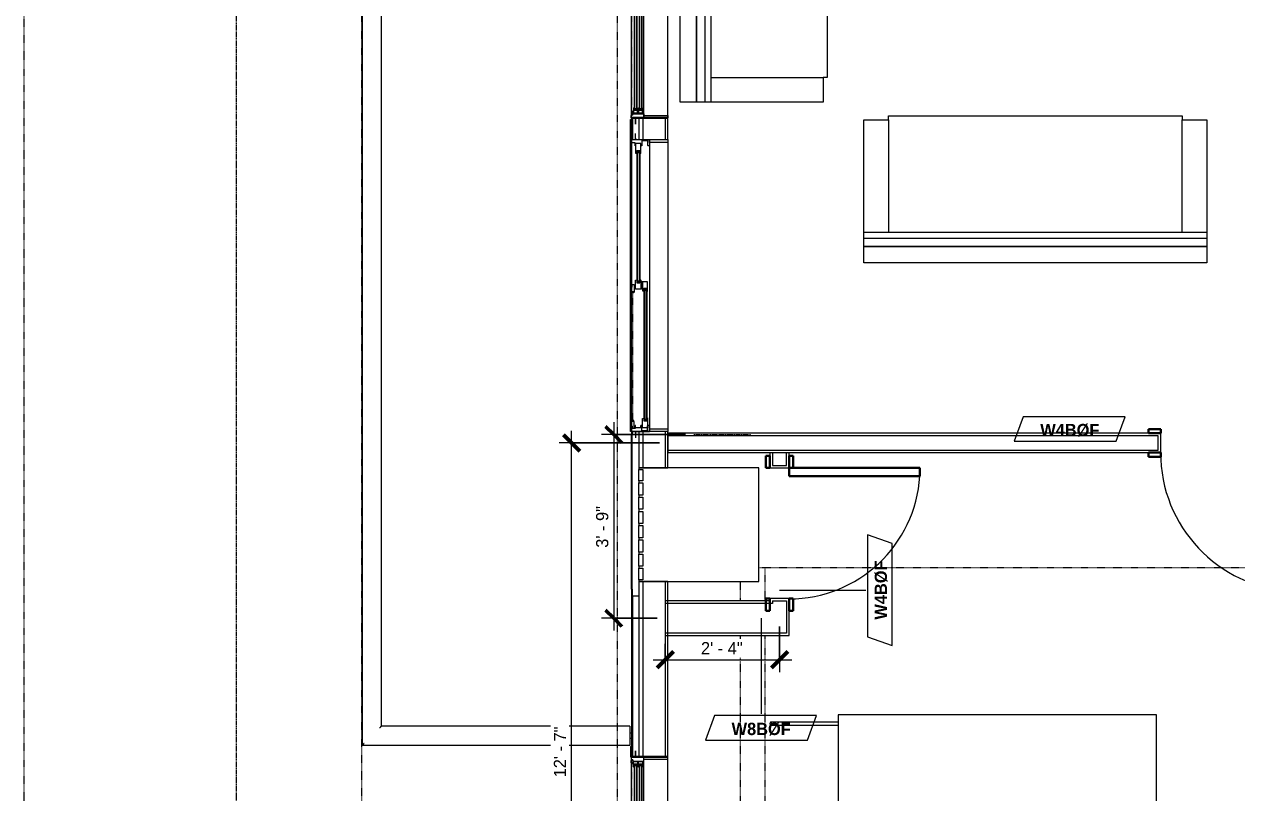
# Model space of a CAD drawing. Header units: inches. Extents: x -4010 to -1814, y 9846 to 12241.
# Drawn here: x -4009.5 to -3712.4, y 11191.5 to 11379.7 of the extents above; entities that cross this region are included whole.
import ezdxf

# ---------------------------------------------------------------- set-up
doc = ezdxf.new("R2010")
doc.units = ezdxf.units.IN
doc.header["$MEASUREMENT"] = 0
for name, pattern in [('Aligning Line 1_8_', [0.25, 0.125, -0.125]), ('Aligning Line 1_8__2_', [0.25, 0.125, -0.125]), ('Dash', [0.25, 0.125, -0.125]), ('Dash 3_32_', [0.1875, 0.09375, -0.09375]), ('Dash_2_', [0.25, 0.125, -0.125])]:
    doc.linetypes.add(name, pattern=pattern)
for name, color, linetype, lineweight in [('0-1', 7, 'Continuous', 5), ('0-2', 7, 'Continuous', 9), ('A-ANNO-DIMS', 211, 'Continuous', 9), ('A-ANNO-DIMS-32', 211, 'Continuous', 9), ('A-DETL-1', 90, 'Dash 3_32_', 18), ('A-DETL-GENF-1', 7, 'Continuous', 9), ('A-DETL-GENF-2', 92, 'Continuous', 18), ('A-DETL-GENF-HDLN-1', 7, 'Dash', 9), ('A-DETL-GENF-HDLN-2', 1, 'Continuous', 18), ('A-DOOR', 31, 'Continuous', 18), ('A-DOOR-1', 7, 'Continuous', 9), ('A-DOOR-3', 31, 'Continuous', 9), ('A-DOOR-4', 31, 'Continuous', 30), ('A-DOOR-FRAM-1', 7, 'Continuous', 9), ('A-DOOR-FRAM-3', 31, 'Continuous', 30), ('A-FLOR-HRAL-1', 7, 'Continuous', 9), ('A-GENM-1', 7, 'Continuous', 9), ('A-GLAZ', 151, 'Continuous', 18), ('A-GLAZ-1', 10, 'Continuous', 30), ('A-GLAZ-2', 7, 'Continuous', 9), ('A-WALL', 113, 'Continuous', 18), ('A-WALL-1', 7, 'Continuous', 9), ('A-WALL-2', 250, 'Continuous', 18), ('A-WALL-3', 113, 'Continuous', 9), ('A-WALL-IDEN', 211, 'Continuous', 9), ('G-ANNO-SYMB', 111, 'Aligning Line 1_8_', 9), ('G-ANNO-SYMB-2', 147, 'Aligning Line 1_8__2_', 9), ('G-ANNO-SYMB-4', 111, 'Dash_2_', 9), ('I-FURN', 30, 'Continuous', 9), ('I-FURN-HDLN', 30, 'Dash', 9), ('I-WALL-4', 2, 'Continuous', 9), ('S-BEAM-1', 7, 'Continuous', 9)]:
    doc.layers.add(name, color=color, linetype=linetype, lineweight=lineweight)
doc.styles.add('Century Gothic', font='ufonts.com_century-gothic.ttf', dxfattribs={"height": 3})
doc.styles.add('Century Gothic_B_1', font='GOTHICB.TTF', dxfattribs={"height": 3})
doc.dimstyles.new('OD_1__HACK_2', dxfattribs={"dimscale": 12, "dimtxt": 3.132505, "dimasz": 0.333333, "dimexe": 0.25, "dimexo": 0.166667, "dimgap": 0.041667, "dimtad": 1, "dimdec": 4, "dimrnd": 0.0625, "dimzin": 3, "dimdsep": 46, "dimlunit": 4, "dimtxsty": 'Century Gothic', "dimblk1": 'OBLIQUE', "dimblk2": 'OBLIQUE', "dimsah": 1, "dimcen": 0.09, "dimdle": 0.25, "dimazin": 0, "dimtfac": 1, "dimtdec": 4, "dimtix": 1, "dimtmove": 0, "dimatfit": 3, "dimfxl": 1, "dimtvp": 1, "dimtfill": 1, "dimfrac": 2, "dimtolj": 1, "dimtzin": 0, "dimarcsym": 2})
doc.dimstyles.new('OD_1__HACK_2_1', dxfattribs={"dimscale": 12, "dimtxt": 3.132505, "dimasz": 0.333333, "dimexe": 0.25, "dimexo": 0.166667, "dimgap": 0.041667, "dimtad": 1, "dimdec": 4, "dimrnd": 0.0625, "dimzin": 3, "dimdsep": 46, "dimlunit": 4, "dimtxsty": 'Century Gothic', "dimblk1": 'OBLIQUE', "dimblk2": 'OBLIQUE', "dimsah": 1, "dimcen": 0.09, "dimdle": 0.25, "dimazin": 0, "dimtfac": 1, "dimtdec": 4, "dimtix": 1, "dimtmove": 0, "dimatfit": 3, "dimfxl": 1, "dimtvp": 1, "dimtfill": 1, "dimfrac": 2, "dimtolj": 1, "dimtzin": 0, "dimarcsym": 2})

# ---------------------------------------------------------------- blocks, each defined once
blk = doc.blocks.new('Door-Sliding-Marvin-2_Panel_Patio_Door-Essential - ESSPD60610 - 2nd floor-3095615-UNIT PLANS - 2ND _ 3RD FLOOR')
at = {"layer": 'A-DETL-GENF-1'}
for p, q in [((-32.87, -2.97), (-32.87, -2.52)), ((-32.61, -2.97), (-32.61, -2.52))]:
    blk.add_line(p, q, dxfattribs=at)
at = {"layer": 'A-DETL-GENF-2'}
for p, q in [((-35.75, 4.44), (-35.06, 4.44)), ((-35.75, -0.03), (-35.75, 4.44)), ((-35.06, 4.44), (-35.06, -0.03)), ((35.06, 4.44), (35.75, 4.44)), ((35.06, -0.03), (35.06, 4.44)), ((35.75, 4.44), (35.75, -0.03)), ((-35.06, -0.03), (-35.75, -0.03)), ((-35.75, -0.06), (-34.25, -0.06)), ((-35.75, -4.53), (-35.75, -0.06)), ((-35.5, -0.5), (-34.39, -0.5)), ((-35.5, -1.88), (-35.5, -0.5)), ((-35.5, -1.88), (-34.25, -1.88)), ((-32.41, -2.19), (-34.81, -2.19)), ((-34.81, -2.19), (-34.81, -3.44)), ((-34.39, -0.5), (-34.25, -0.35)), ((-34.25, -0.06), (-34.25, -0.35)), ((-34.25, -1.88), (-34.25, -2.19)), ((-33.09, -2.38), (-32.34, -2.38)), ((-33.09, -3.13), (-33.09, -2.38)), ((-32.98, -2.52), (-32.98, -2.38)), ((-32.34, -2.25), (-32.41, -2.19)), ((-32.34, -2.38), (-32.34, -2.25)), ((35.75, -0.03), (35.06, -0.03)), ((-37.25, -3.44), (-37.25, -3.48)), ((-35.91, -3.44), (-37.25, -3.44)), ((-35.75, -3.48), (-37.25, -3.48)), ((-35.75, -3.33), (-35.91, -3.33)), ((-35.91, -3.44), (-35.91, -3.33)), ((-35, -4.53), (-35.75, -4.53)), ((-34.25, -3.56), (-35, -3.56)), ((-35, -3.56), (-35, -4.53)), ((-34.81, -3.44), (-32.46, -3.44)), ((-34.25, -3.44), (-34.25, -3.56)), ((-32.38, -3.13), (-33.09, -3.13)), ((-32.98, -2.97), (-32.98, -3.13)), ((-32.46, -3.44), (-32.38, -3.13))]:
    blk.add_line(p, q, dxfattribs=at)
at = {"layer": 'A-DETL-GENF-HDLN-1'}
blk.add_line((1.75, -4.19), (33.01, -4.19), dxfattribs=at)
at = {"layer": 'A-DETL-GENF-HDLN-2'}
for p, q in [((-32.87, -2.97), (-32.87, -2.52)), ((-32.61, -2.97), (-32.61, -2.52)), ((-1.41, -2.25), (-1.34, -2.19)), ((-1.41, -2.38), (-1.41, -2.25)), ((-0.66, -2.38), (-1.41, -2.38)), ((-1.34, -2.19), (0.87, -2.19)), ((-1.14, -2.97), (-1.14, -2.52)), ((1.34, -0.5), (-0.88, -0.5)), ((-0.88, -0.5), (-0.88, -1.97)), ((-0.88, -1.75), (1.29, -1.75)), ((0.24, -2.07), (-0.88, -1.97)), ((-0.88, -2.97), (-0.88, -2.52)), ((-0.77, -2.52), (-0.77, -2.38)), ((-0.66, -3.13), (-0.66, -2.38)), ((-0.24, -1.83), (-0.43, -1.83)), ((-0.43, -1.83), (-0.43, -1.93)), ((-0.43, -1.93), (0.43, -2.01)), ((-0.24, -1.76), (-0.24, -1.83)), ((-0.24, -1.87), (-0.24, -1.95)), ((-0.24, -1.87), (0.87, -1.97)), ((0.24, -2.07), (0.24, -1.99)), ((0.24, -2.11), (0.43, -2.11)), ((0.24, -2.18), (0.24, -2.11)), ((0.43, -2.11), (0.43, -2.01)), ((0.66, -1.44), (0.66, -0.69)), ((0.66, -0.69), (1.41, -0.69)), ((1.37, -1.44), (0.66, -1.44)), ((0.77, -0.83), (0.77, -0.69)), ((0.77, -1.29), (0.77, -1.44)), ((0.87, -1.97), (0.87, -3.44)), ((0.88, -1.29), (0.88, -0.83)), ((1.14, -1.29), (1.14, -0.83)), ((1.29, -1.75), (1.37, -1.44)), ((1.41, -0.56), (1.34, -0.5)), ((1.41, -0.69), (1.41, -0.56)), ((32.41, -0.56), (32.47, -0.5)), ((32.41, -0.69), (32.41, -0.56)), ((33.16, -0.69), (32.41, -0.69)), ((32.52, -1.75), (32.44, -1.44)), ((32.44, -1.44), (33.16, -1.44)), ((32.47, -0.5), (34.84, -0.5)), ((34.84, -1.75), (32.52, -1.75)), ((32.68, -1.29), (32.68, -0.83)), ((32.93, -1.29), (32.93, -0.83)), ((33.04, -0.83), (33.04, -0.69)), ((33.04, -1.29), (33.04, -1.44)), ((33.16, -1.44), (33.16, -0.69)), ((35.75, -0.06), (34.25, -0.06)), ((34.25, -0.06), (34.25, -0.35)), ((34.39, -0.5), (34.25, -0.35)), ((35.5, -1.88), (34.25, -1.88)), ((34.25, -1.88), (34.25, -2.19)), ((34.81, -2.19), (34.25, -2.19)), ((35.5, -0.5), (34.39, -0.5)), ((34.81, -2.19), (34.81, -3.44)), ((34.84, -0.5), (34.84, -1.75)), ((35.5, -1.88), (35.5, -0.5)), ((35.75, -4.53), (35.75, -0.06)), ((-1.29, -3.44), (-1.38, -3.13)), ((-1.38, -3.13), (-0.66, -3.13)), ((0.87, -3.44), (-1.29, -3.44)), ((-0.77, -2.97), (-0.77, -3.13)), ((-0.24, -4.3), (-0.24, -3.78)), ((-0.24, -3.78), (1.51, -3.78)), ((0.34, -4.3), (-0.24, -4.3)), ((0.6, -4.61), (0.34, -4.3)), ((1.35, -4.61), (0.6, -4.61)), ((1.35, -4.3), (1.51, -4.3)), ((1.35, -4.3), (1.35, -4.61)), ((1.51, -3.78), (1.51, -3.9)), ((1.51, -3.9), (1.75, -3.9)), ((1.51, -3.94), (1.51, -4.3)), ((1.71, -3.94), (1.51, -3.94)), ((1.64, -4.08), (1.64, -4.19)), ((1.64, -4.08), (1.71, -4.08)), ((1.75, -4.19), (1.64, -4.19)), ((1.71, -4.08), (1.71, -3.94)), ((1.75, -3.9), (1.75, -4.19)), ((33.25, -3.9), (33.01, -3.9)), ((33.01, -3.9), (33.01, -4.19)), ((33.01, -4.19), (33.12, -4.19)), ((33.05, -3.94), (33.25, -3.94)), ((33.05, -4.08), (33.05, -3.94)), ((33.12, -4.08), (33.05, -4.08)), ((33.12, -4.08), (33.12, -4.19)), ((33.25, -3.78), (33.25, -3.9)), ((35, -3.78), (33.25, -3.78)), ((33.25, -3.94), (33.25, -4.3)), ((33.41, -4.3), (33.25, -4.3)), ((33.41, -4.3), (33.41, -4.61)), ((33.41, -4.61), (34.16, -4.61)), ((34.16, -4.61), (34.42, -4.3)), ((34.81, -3.44), (34.25, -3.44)), ((34.25, -3.44), (34.25, -3.56)), ((34.25, -3.56), (35, -3.56)), ((34.42, -4.3), (35, -4.3)), ((35, -3.56), (35, -4.53)), ((35, -4.53), (35.75, -4.53)), ((35.75, -3.33), (35.9, -3.33)), ((35.75, -3.48), (37.25, -3.48)), ((35.9, -3.44), (35.9, -3.33)), ((35.9, -3.44), (37.25, -3.44)), ((37.25, -3.44), (37.25, -3.48))]:
    blk.add_line(p, q, dxfattribs=at)
at = {"layer": 'A-DOOR'}
for p, q in [((-32.98, -2.38), (-0.77, -2.38)), ((-32.98, -2.52), (-0.77, -2.52)), ((0.77, -0.69), (33.04, -0.69)), ((0.77, -0.83), (33.04, -0.83)), ((0.77, -1.29), (33.04, -1.29)), ((0.77, -1.44), (33.04, -1.44)), ((-32.98, -2.97), (-0.77, -2.97)), ((-32.98, -3.13), (-0.77, -3.13))]:
    blk.add_line(p, q, dxfattribs=at)
at = {"layer": 'A-DOOR-1'}
for p, q in [((-40.68, -4.44), (35.75, -4.44)), ((-40.68, -4.44), (-40.68, -4.69)), ((35.75, -4.69), (-40.68, -4.69)), ((35.75, -4.44), (35.75, -4.69))]:
    blk.add_line(p, q, dxfattribs=at)
at = {"layer": 'A-DOOR-FRAM-1'}
for p, q in [((-35.75, -0.06), (35.75, -0.06)), ((-35.75, -4.53), (-35.75, -0.06)), ((35.75, -0.06), (35.75, -4.53)), ((35.75, -4.53), (-35.75, -4.53))]:
    blk.add_line(p, q, dxfattribs=at)
blk = doc.blocks.new('Window-Double_Hung-Marvin-Essential - ESDH3066 - 2nd Floor-3033825-UNIT PLANS - 2ND _ 3RD FLOOR')
at = {"layer": 'A-DETL-GENF-HDLN-1'}
blk.add_line((16.1, 4.47), (-16.5, 4.47), dxfattribs=at)
at = {"layer": 'A-DETL-GENF-HDLN-2'}
for p, q in [((-19.25, 3.48), (-19.25, 3.44)), ((-17.75, 3.48), (-19.25, 3.48)), ((-19.25, 3.44), (-17.9, 3.44)), ((-17.9, 3.44), (-17.9, 3.33)), ((-17.9, 3.33), (-17.75, 3.33)), ((-17.75, 4.53), (-17.16, 4.53)), ((-17.75, 4.53), (-17.75, 1.44)), ((-17.08, 4.12), (-17.16, 4.53)), ((-17.08, 4.12), (-16.19, 4.12)), ((-16.85, 4.5), (-16.85, 4.12)), ((-16.3, 4.5), (-16.85, 4.5)), ((-16.38, 4.02), (-16.72, 4.02)), ((-16.72, 4.02), (-16.72, 1.44)), ((-15.34, 3.94), (-16.56, 3.94)), ((-16.56, 3), (-16.56, 3.94)), ((-16.56, 3), (-15.34, 3)), ((-16.38, 4.12), (-16.38, 4.02)), ((-16.3, 4.26), (-16.3, 4.5)), ((-16.18, 4.26), (-16.3, 4.26)), ((-16.19, 4.22), (-16.1, 4.22)), ((-16.19, 4.12), (-16.19, 4.22)), ((-16.18, 4.47), (-16.1, 4.47)), ((-16.18, 4.47), (-16.18, 4.26)), ((-16.1, 4.22), (-16.1, 4.47)), ((-15.94, 3.12), (-15.94, 3.84)), ((-15.94, 3.84), (-15.28, 3.84)), ((-15.28, 3.12), (-15.94, 3.12)), ((-15.84, 3.13), (-15.84, 3.82)), ((-15.54, 3.26), (-15.54, 3.7)), ((-15.34, 3.94), (-15.28, 3.88)), ((-15.34, 3), (-15.28, 3.06)), ((-15.28, 3.84), (-15.28, 3.88)), ((-15.28, 3.06), (-15.28, 3.12)), ((15.34, 3.94), (15.28, 3.88)), ((15.28, 3.84), (15.28, 3.88)), ((15.94, 3.84), (15.28, 3.84)), ((15.28, 3.06), (15.28, 3.12)), ((15.28, 3.12), (15.94, 3.12)), ((15.34, 3), (15.28, 3.06)), ((15.34, 3.94), (16.56, 3.94)), ((16.56, 3), (15.34, 3)), ((15.54, 3.26), (15.54, 3.7)), ((15.84, 3.13), (15.84, 3.82)), ((15.94, 3.12), (15.94, 3.84)), ((16.18, 4.47), (16.1, 4.47)), ((16.1, 4.22), (16.1, 4.47)), ((16.19, 4.22), (16.1, 4.22)), ((16.18, 4.47), (16.18, 4.26)), ((16.18, 4.26), (16.3, 4.26)), ((16.19, 4.12), (16.19, 4.22)), ((17.08, 4.12), (16.19, 4.12)), ((16.3, 4.26), (16.3, 4.5)), ((16.3, 4.5), (16.85, 4.5)), ((16.38, 4.12), (16.38, 4.02)), ((16.38, 4.02), (16.72, 4.02)), ((16.56, 3), (16.56, 3.94)), ((16.72, 4.02), (16.72, 1.44)), ((16.85, 4.5), (16.85, 4.12)), ((17.08, 4.12), (17.16, 4.53)), ((17.75, 4.53), (17.16, 4.53)), ((17.75, 4.53), (17.75, 1.44)), ((17.75, 3.48), (19.25, 3.48)), ((17.9, 3.33), (17.75, 3.33)), ((17.9, 3.44), (17.9, 3.33)), ((19.25, 3.44), (17.9, 3.44)), ((19.25, 3.48), (19.25, 3.44)), ((-16.72, 1.44), (-17.75, 1.44)), ((-17.13, 1.41), (-17.13, -4.44)), ((-15.34, 2.72), (-16.56, 2.72)), ((-16.56, 1.78), (-16.56, 2.72)), ((-16.56, 1.78), (-15.34, 1.78)), ((-15.94, 1.9), (-15.94, 2.62)), ((-15.94, 2.62), (-15.28, 2.62)), ((-15.28, 1.9), (-15.94, 1.9)), ((-15.84, 1.91), (-15.84, 2.6)), ((-15.54, 2.04), (-15.54, 2.48)), ((-15.34, 2.72), (-15.28, 2.66)), ((-15.34, 1.78), (-15.28, 1.84)), ((-15.28, 2.62), (-15.28, 2.66)), ((-15.28, 1.84), (-15.28, 1.9)), ((15.34, 2.72), (15.28, 2.66)), ((15.28, 2.62), (15.28, 2.66)), ((15.94, 2.62), (15.28, 2.62)), ((15.28, 1.84), (15.28, 1.9)), ((15.28, 1.9), (15.94, 1.9)), ((15.34, 1.78), (15.28, 1.84)), ((15.34, 2.72), (16.56, 2.72)), ((16.56, 1.78), (15.34, 1.78)), ((15.54, 2.04), (15.54, 2.48)), ((15.84, 1.91), (15.84, 2.6)), ((15.94, 1.9), (15.94, 2.62)), ((16.56, 1.78), (16.56, 2.72)), ((16.72, 1.44), (17.75, 1.44)), ((17.12, -4.44), (17.12, 1.41)), ((-17.13, -4.44), (-17.75, -4.44)), ((17.12, -4.44), (17.75, -4.44))]:
    blk.add_line(p, q, dxfattribs=at)
at = {"layer": 'A-GLAZ'}
for p, q in [((15.84, 3.82), (-15.84, 3.82)), ((15.84, 3.7), (-15.84, 3.7)), ((15.84, 3.26), (-15.84, 3.26)), ((15.84, 3.13), (-15.84, 3.13)), ((15.84, 2.6), (-15.84, 2.6)), ((15.84, 2.48), (-15.84, 2.48)), ((15.84, 2.04), (-15.84, 2.04)), ((15.84, 1.91), (-15.84, 1.91))]:
    blk.add_line(p, q, dxfattribs=at)
at = {"layer": 'A-GLAZ-1'}
for p, q in [((-17.75, 4.53), (-17.75, 1.44)), ((17.75, 1.44), (17.75, 4.53)), ((-17.75, 1.41), (-17.75, -4.44)), ((17.75, -4.44), (17.75, 1.41))]:
    blk.add_line(p, q, dxfattribs=at)
at = {"layer": 'A-GLAZ-2'}
for p, q in [((17.75, 4.53), (-17.75, 4.53)), ((20.27, 4.69), (17.75, 4.69)), ((17.75, 4.69), (17.75, 4.53)), ((17.75, 4.44), (20.27, 4.44)), ((20.27, 4.44), (20.27, 4.69)), ((-17.75, 1.44), (17.75, 1.44)), ((-17.75, -4.44), (17.75, -4.44))]:
    blk.add_line(p, q, dxfattribs=at)
blk = doc.blocks.new('V-Series_EWC4_SPVU_RFA_2015 - 2ND AND 3RD FLOOR-2226480-UNIT PLANS - 2ND _ 3RD FLOOR')
at = {"layer": 'A-GENM-1'}
for p, q in [((-3829.54, 11737.59), (-3858.97, 11737.59)), ((-3858.97, 11737.59), (-3858.97, 11737.15)), ((-3858.97, 11734.36), (-3858.97, 11737.15)), ((-3858.97, 11737.15), (-3857.97, 11737.15)), ((-3857.97, 11737.15), (-3857.97, 11734.36)), ((-3829.54, 11709.71), (-3829.54, 11737.59)), ((-3857.97, 11734.36), (-3858.97, 11734.36)), ((-3858.97, 11734.36), (-3858.97, 11733.86)), ((-3858.97, 11730.87), (-3858.97, 11733.86)), ((-3858.97, 11733.86), (-3857.97, 11733.86)), ((-3857.97, 11733.86), (-3857.97, 11730.87)), ((-3857.97, 11730.87), (-3858.97, 11730.87)), ((-3858.97, 11730.87), (-3858.97, 11730.37)), ((-3858.97, 11727.39), (-3858.97, 11730.37)), ((-3858.97, 11730.37), (-3857.97, 11730.37)), ((-3857.97, 11730.37), (-3857.97, 11727.39)), ((-3857.97, 11727.39), (-3858.97, 11727.39)), ((-3858.97, 11727.39), (-3858.97, 11726.89)), ((-3858.97, 11723.9), (-3858.97, 11726.89)), ((-3858.97, 11726.89), (-3857.97, 11726.89)), ((-3857.97, 11726.89), (-3857.97, 11723.9)), ((-3857.97, 11723.9), (-3858.97, 11723.9)), ((-3858.97, 11723.9), (-3858.97, 11723.4)), ((-3858.97, 11720.42), (-3858.97, 11723.4)), ((-3858.97, 11723.4), (-3857.97, 11723.4)), ((-3857.97, 11723.4), (-3857.97, 11720.42)), ((-3857.97, 11720.42), (-3858.97, 11720.42)), ((-3858.97, 11720.42), (-3858.97, 11719.92)), ((-3858.97, 11716.93), (-3858.97, 11719.92)), ((-3858.97, 11719.92), (-3857.97, 11719.92)), ((-3857.97, 11719.92), (-3857.97, 11716.93)), ((-3857.97, 11716.93), (-3858.97, 11716.93)), ((-3858.97, 11716.93), (-3858.97, 11716.43)), ((-3858.97, 11713.45), (-3858.97, 11716.43)), ((-3858.97, 11716.43), (-3857.97, 11716.43)), ((-3857.97, 11716.43), (-3857.97, 11713.45)), ((-3857.97, 11713.45), (-3858.97, 11713.45)), ((-3858.97, 11713.45), (-3858.97, 11712.95)), ((-3858.97, 11710.15), (-3858.97, 11712.95)), ((-3858.97, 11712.95), (-3857.97, 11712.95)), ((-3857.97, 11712.95), (-3857.97, 11710.15)), ((-3857.97, 11710.15), (-3858.97, 11710.15)), ((-3858.97, 11710.15), (-3858.97, 11709.71)), ((-3858.97, 11709.71), (-3829.54, 11709.71))]:
    blk.add_line(p, q, dxfattribs=at)
blk = doc.blocks.new('Perforated Panel at Magic-Pak - hvac panel - 3rd floor-2505075-UNIT PLANS - 2ND _ 3RD FLOOR')
at = {"layer": 'A-GLAZ-2'}
for p, q in [((-19.01, 4.44), (19.01, 4.44)), ((-19.01, 4.37), (-19.01, 4.44)), ((19.01, 4.37), (-19.01, 4.37)), ((19.01, 4.44), (19.01, 4.37))]:
    blk.add_line(p, q, dxfattribs=at)
blk = doc.blocks.new('Railing - Baluster_01-2700443-UNIT PLANS - 2ND _ 3RD FLOOR')
at = {"layer": 'A-FLOR-HRAL-1'}
for p, q in [((-0.59, 0.59), (-0.59, 0.98)), ((0.59, 0.98), (0.59, 0.59))]:
    blk.add_line(p, q, dxfattribs=at)
blk = doc.blocks.new('Railing - Railing-2550578-UNIT PLANS - 2ND _ 3RD FLOOR')
at = {"layer": 'A-FLOR-HRAL-1'}
for p, q in [((-3926.72, 11433.75), (-3926.72, 11203.13)), ((-3861.11, 11433.75), (-3926.72, 11433.75)), ((-3861.11, 11433.75), (-3861.11, 11433.28)), ((-3861.11, 11433.28), (-3861.11, 11429.5)), ((-3922, 11207.85), (-3922, 11429.03)), ((-3922, 11429.03), (-3861.11, 11429.03)), ((-3861.11, 11429.5), (-3861.11, 11429.03)), ((-3861.11, 11207.85), (-3922, 11207.85)), ((-3861.11, 11207.85), (-3861.11, 11207.38)), ((-3861.11, 11207.38), (-3861.11, 11203.6)), ((-3861.11, 11203.6), (-3861.11, 11203.13)), ((-3926.72, 11203.13), (-3861.11, 11203.13))]:
    blk.add_line(p, q, dxfattribs=at)
for points, knots in [([(-3926.25, 11433.28), (-3926.29, 11433.32), (-3926.35, 11433.38), (-3926.43, 11433.46), (-3926.48, 11433.51), (-3926.51, 11433.54), (-3926.55, 11433.58), (-3926.58, 11433.61), (-3926.61, 11433.63), (-3926.63, 11433.66), (-3926.66, 11433.69), (-3926.69, 11433.72), (-3926.72, 11433.74), (-3926.72, 11433.75), (-3926.72, 11433.75)], [0, 0, 0, 0, 0.166667, 0.25, 0.333333, 0.375, 0.416667, 0.5, 0.541667, 0.583333, 0.666667, 0.75, 0.833333, 1, 1, 1, 1]), ([(-3922, 11429.03), (-3922, 11429.03), (-3922.01, 11429.04), (-3922.03, 11429.06), (-3922.06, 11429.09), (-3922.09, 11429.12), (-3922.12, 11429.14), (-3922.14, 11429.17), (-3922.18, 11429.21), (-3922.23, 11429.25), (-3922.26, 11429.29), (-3922.3, 11429.33), (-3922.37, 11429.4), (-3922.43, 11429.46), (-3922.47, 11429.5)], [0, 0, 0, 0, 0.166667, 0.25, 0.333333, 0.416667, 0.458333, 0.5, 0.583333, 0.666667, 0.708333, 0.75, 0.833333, 1, 1, 1, 1]), ([(-3922, 11207.85), (-3922, 11207.85), (-3922.01, 11207.84), (-3922.03, 11207.82), (-3922.06, 11207.79), (-3922.09, 11207.76), (-3922.12, 11207.73), (-3922.14, 11207.71), (-3922.18, 11207.67), (-3922.23, 11207.62), (-3922.26, 11207.59), (-3922.3, 11207.55), (-3922.37, 11207.48), (-3922.43, 11207.42), (-3922.47, 11207.38)], [0, 0, 0, 0, 0.166667, 0.25, 0.333333, 0.416667, 0.458333, 0.5, 0.583333, 0.666667, 0.708333, 0.75, 0.833333, 1, 1, 1, 1]), ([(-3926.25, 11203.6), (-3926.29, 11203.56), (-3926.35, 11203.5), (-3926.43, 11203.42), (-3926.48, 11203.37), (-3926.51, 11203.34), (-3926.55, 11203.3), (-3926.58, 11203.27), (-3926.61, 11203.24), (-3926.63, 11203.22), (-3926.66, 11203.19), (-3926.69, 11203.16), (-3926.72, 11203.14), (-3926.72, 11203.13), (-3926.72, 11203.13)], [0, 0, 0, 0, 0.166667, 0.25, 0.333333, 0.375, 0.416667, 0.5, 0.541667, 0.583333, 0.666667, 0.75, 0.833333, 1, 1, 1, 1])]:
    blk.add_open_spline(points, degree=3, knots=knots, dxfattribs=at)
at = {"extrusion": (0, 0, -1), "zscale": -1, "rotation": 89.99999999999928}
blk.add_blockref('Railing - Baluster_01-2700443-UNIT PLANS - 2ND _ 3RD FLOOR', (3861.7, 11205.49), dxfattribs=at)
blk = doc.blocks.new('Walls 1 - Walls 1-2559882-UNIT PLANS - 2ND _ 3RD FLOOR')
at = {"layer": 'S-BEAM-1'}
for p, q in [((-3810.1, 11208.78), (-3826.6, 11208.78)), ((-3826.6, 11208.03), (-3810.1, 11208.03))]:
    blk.add_line(p, q, dxfattribs=at)
for points in [[(-3826.6, 11208.78), (-3826.6, 11208.78), (-3826.62, 11208.78), (-3826.65, 11208.77), (-3826.67, 11208.76), (-3826.68, 11208.75), (-3826.69, 11208.75), (-3826.7, 11208.74), (-3826.71, 11208.73), (-3826.73, 11208.71), (-3826.74, 11208.69), (-3826.75, 11208.68), (-3826.76, 11208.66), (-3826.76, 11208.65), (-3826.77, 11208.64), (-3826.78, 11208.62), (-3826.79, 11208.59), (-3826.79, 11208.57), (-3826.8, 11208.54), (-3826.81, 11208.51), (-3826.81, 11208.45), (-3826.81, 11208.37), (-3826.81, 11208.31), (-3826.8, 11208.28), (-3826.79, 11208.25), (-3826.78, 11208.22), (-3826.77, 11208.18), (-3826.76, 11208.16), (-3826.75, 11208.15), (-3826.74, 11208.13), (-3826.73, 11208.11), (-3826.71, 11208.09), (-3826.69, 11208.07), (-3826.68, 11208.07), (-3826.67, 11208.06), (-3826.64, 11208.04), (-3826.61, 11208.04), (-3826.6, 11208.03)], [(-3826.6, 11208.03), (-3826.59, 11208.04), (-3826.57, 11208.04), (-3826.54, 11208.05), (-3826.52, 11208.06), (-3826.51, 11208.07), (-3826.5, 11208.07), (-3826.49, 11208.08), (-3826.48, 11208.09), (-3826.46, 11208.11), (-3826.45, 11208.13), (-3826.44, 11208.14), (-3826.44, 11208.16), (-3826.43, 11208.17), (-3826.42, 11208.18), (-3826.41, 11208.2), (-3826.4, 11208.23), (-3826.4, 11208.25), (-3826.39, 11208.28), (-3826.38, 11208.31), (-3826.38, 11208.37), (-3826.38, 11208.45), (-3826.38, 11208.51), (-3826.39, 11208.54), (-3826.4, 11208.57), (-3826.41, 11208.6), (-3826.42, 11208.64), (-3826.43, 11208.66), (-3826.44, 11208.67), (-3826.45, 11208.69), (-3826.46, 11208.71), (-3826.48, 11208.73), (-3826.5, 11208.75), (-3826.51, 11208.75), (-3826.53, 11208.76), (-3826.56, 11208.78), (-3826.58, 11208.78), (-3826.6, 11208.78)]]:
    blk.add_open_spline(points, degree=3, knots=[0, 0, 0, 0, 0.027778, 0.055556, 0.083333, 0.097222, 0.111111, 0.125, 0.138889, 0.166667, 0.194444, 0.208333, 0.222222, 0.236111, 0.25, 0.277778, 0.305556, 0.333333, 0.361111, 0.388889, 0.444444, 0.555556, 0.611111, 0.638889, 0.666667, 0.708333, 0.75, 0.770833, 0.78125, 0.791667, 0.833333, 0.875, 0.885417, 0.895833, 0.916667, 0.958333, 1, 1, 1, 1], dxfattribs=at)
blk = doc.blocks.new('CTR - 1st Phase - Shell_rvt-1-UNIT PLANS - 2ND _ 3RD FLOOR')
at = {"layer": 'A-WALL-1'}
for p, q in [((-3860.72, 11356.78), (-3860.72, 11356.4)), ((-3857.69, 11356.78), (-3857.72, 11356.78)), ((-3851.85, 11351.48), (-3851.85, 11356.78)), ((-3856.35, 11351.48), (-3856.32, 11351.48)), ((-3851.85, 11350.79), (-3851.85, 11280.66)), ((-3860.72, 11279.98), (-3860.72, 11279.41)), ((-3860.66, 11279.41), (-3860.47, 11279.41)), ((-3860.47, 11279.41), (-3860.47, 11279.98)), ((-3858.97, 11279.98), (-3858.97, 11271.13)), ((-3856.32, 11279.98), (-3856.35, 11279.98)), ((-3851.85, 11271.13), (-3851.85, 11279.98)), ((-3858.97, 11271.13), (-3851.85, 11271.13)), ((-3851.85, 11243.25), (-3858.97, 11243.25)), ((-3858.97, 11243.25), (-3858.97, 11239.64)), ((-3851.85, 11200.28), (-3851.85, 11243.25)), ((-3860.72, 11241.39), (-3860.72, 11202.8)), ((-3860.47, 11241.39), (-3860.66, 11241.39)), ((-3860.47, 11239.64), (-3860.47, 11241.39)), ((-3858.97, 11239.64), (-3860.47, 11239.64)), ((-3857.72, 11200.28), (-3857.69, 11200.28))]:
    blk.add_line(p, q, dxfattribs=at)
at = {"layer": 'A-WALL-2'}
for p, q in [((-3860.47, 11356.78), (-3860.47, 11351.48)), ((-3858.97, 11356.78), (-3858.97, 11351.48)), ((-3857.97, 11356.78), (-3857.97, 11351.48)), ((-3852.47, 11356.78), (-3852.47, 11351.48)), ((-3857.97, 11279.98), (-3857.97, 11271.13)), ((-3852.47, 11279.98), (-3852.47, 11271.13)), ((-3857.97, 11243.25), (-3857.97, 11200.28)), ((-3852.47, 11243.25), (-3852.47, 11200.28)), ((-3860.47, 11239.64), (-3860.47, 11200.28)), ((-3858.97, 11239.64), (-3858.97, 11200.28))]:
    blk.add_line(p, q, dxfattribs=at)
at = {"layer": '0-2'}
for name, p in [('Railing - Railing-2550578-UNIT PLANS - 2ND _ 3RD FLOOR', (0, 0)), ('V-Series_EWC4_SPVU_RFA_2015 - 2ND AND 3RD FLOOR-2226480-UNIT PLANS - 2ND _ 3RD FLOOR', (0, -466.46)), ('Walls 1 - Walls 1-2559882-UNIT PLANS - 2ND _ 3RD FLOOR', (0, 0))]:
    blk.add_blockref(name, p, dxfattribs=at)
for name, p, rotation in [('Window-Double_Hung-Marvin-Essential - ESDH3066 - 2nd Floor-3033825-UNIT PLANS - 2ND _ 3RD FLOOR', (-3856.29, 11374.53), 89.99999999999991), ('Door-Sliding-Marvin-2_Panel_Patio_Door-Essential - ESSPD60610 - 2nd floor-3095615-UNIT PLANS - 2ND _ 3RD FLOOR', (-3856.29, 11315.73), 269.9999999999999), ('Perforated Panel at Magic-Pak - hvac panel - 3rd floor-2505075-UNIT PLANS - 2ND _ 3RD FLOOR', (-3856.29, 11260.4), 89.99999999999991), ('Window-Double_Hung-Marvin-Essential - ESDH3066 - 2nd Floor-3033825-UNIT PLANS - 2ND _ 3RD FLOOR', (-3856.29, 11182.53), 89.99999999999991)]:
    blk.add_blockref(name, p, dxfattribs=dict(at, rotation=rotation))
blk = doc.blocks.new('CTR - 1st Phase - Structure_rvt-1-UNIT PLANS - 2ND _ 3RD FLOOR')
at = {"layer": 'G-ANNO-SYMB-2'}
blk.add_line((-3864.19, 9867.01), (-3864.19, 12122.03), dxfattribs=at)
blk = doc.blocks.new('SWING - SINGLE - FLUSH - 2-10 x 6-8 - PRIVACY-3199405-UNIT PLANS - 2ND _ 3RD FLOOR')
at = {"layer": 'A-DOOR-3'}
blk.add_arc((17, -2.37), 34.07, 180, 266.6343, dxfattribs=at)
at = {"layer": 'A-DOOR-4'}
for p, q in [((15, -2.37), (15, -36.38)), ((17, -2.37), (15, -2.37)), ((17, -2.37), (17, -36.38)), ((17, -36.38), (15, -36.38))]:
    blk.add_line(p, q, dxfattribs=at)
at = {"layer": 'A-DOOR-FRAM-3'}
for p, q in [((-20, 2.38), (-20, 3.38)), ((-20, 3.38), (-17, 3.38)), ((-17, 3.38), (-17, 2.38)), ((17, 2.38), (17, 3.38)), ((17, 3.38), (20, 3.38)), ((20, 3.38), (20, 2.38)), ((-17, 2.38), (-20, 2.38)), ((20, 2.38), (17, 2.38)), ((-20, -2.37), (-17, -2.37)), ((-20, -3.37), (-20, -2.37)), ((-17, -2.37), (-17, -3.37)), ((17, -2.37), (20, -2.37)), ((17, -3.37), (17, -2.37)), ((20, -2.37), (20, -3.37)), ((-17, -3.37), (-20, -3.37)), ((20, -3.37), (17, -3.37))]:
    blk.add_line(p, q, dxfattribs=at)
blk = doc.blocks.new('Bed-Standard - King 78_ x 80_-1242963-UNIT PLANS - 2ND _ 3RD FLOOR')
at = {"layer": 'I-FURN'}
for p, q in [((-28.31, 38.2), (-28.31, -41.8)), ((-25.31, 36.2), (-25.31, 24.2)), ((-25.31, 36.2), (46.69, 36.2)), ((46.69, 36.2), (46.69, 24.2)), ((49.69, -41.8), (49.69, 38.2)), ((49.69, 24.2), (-28.31, 17.63)), ((-25.31, 24.2), (46.69, 24.2)), ((-28.31, -41.8), (49.69, -41.8))]:
    blk.add_line(p, q, dxfattribs=at)
at = {"layer": 'I-FURN-HDLN'}
for p, q in [((-64.31, 38.2), (-64.31, -77.8)), ((67.69, -61.17), (67.69, 38.2)), ((73.69, -61.17), (73.69, 38.2)), ((67.69, -77.8), (67.69, -69.67)), ((73.69, -74.42), (73.69, -69.67)), ((-64.31, -77.8), (69.13, -77.8))]:
    blk.add_line(p, q, dxfattribs=at)
blk = doc.blocks.new('Couch-Both_Arms-Generic - 1-1372852-UNIT PLANS - 2ND _ 3RD FLOOR')
at = {"layer": 'I-FURN'}
for p, q in [((-36, 18.5), (36, 18.5)), ((-36, 17.5), (-36, 18.5)), ((36, 18.5), (36, 17.5)), ((-42, 17.5), (-36, 17.5)), ((-42, -10), (-42, 17.5)), ((-36, 17.5), (-36, -10)), ((36, 17.5), (42, 17.5)), ((36, -10), (36, 17.5)), ((42, 17.5), (42, -10)), ((-42, -10), (42, -10)), ((-42, -13.5), (-42, -10)), ((-42, -11.5), (42, -11.5)), ((42, -10), (42, -13.5)), ((-42, -13.5), (42, -13.5)), ((-42, -17.5), (-42, -13.5)), ((42, -13.5), (-42, -13.5)), ((42, -13.5), (42, -17.5)), ((42, -17.5), (-42, -17.5))]:
    blk.add_line(p, q, dxfattribs=at)
blk = doc.blocks.new('Couch-Both_Arms-Generic - 2-1523460-UNIT PLANS - 2ND _ 3RD FLOOR')
at = {"layer": 'I-FURN'}
for p, q in [((-18, 18.5), (18, 18.5)), ((-18, 17.5), (-18, 18.5)), ((18, 18.5), (18, 17.5)), ((-24, 17.5), (-18, 17.5)), ((-24, -10), (-24, 17.5)), ((-18, 17.5), (-18, -10)), ((18, 17.5), (24, 17.5)), ((18, -10), (18, 17.5)), ((24, 17.5), (24, -10)), ((-24, -10), (24, -10)), ((-24, -13.5), (-24, -10)), ((-24, -11.5), (24, -11.5)), ((24, -10), (24, -13.5)), ((-24, -13.5), (24, -13.5)), ((-24, -17.5), (-24, -13.5)), ((24, -13.5), (-24, -13.5)), ((24, -13.5), (24, -17.5)), ((24, -17.5), (-24, -17.5))]:
    blk.add_line(p, q, dxfattribs=at)
blk = doc.blocks.new('SWING - SINGLE - FLUSH - 32_ x 80_ - MAGIC PAK DOOR - ACOUSTICAL SEAL-3930378-UNIT PLANS - 2ND _ 3RD FLOOR')
at = {"layer": 'A-DOOR-3'}
blk.add_arc((16, -2.37), 32.07, 180, 266.4241, dxfattribs=at)
at = {"layer": 'A-DOOR-4'}
for p, q in [((14, -2.37), (14, -34.38)), ((16, -2.37), (14, -2.37)), ((16, -2.37), (16, -34.38)), ((16, -34.38), (14, -34.38))]:
    blk.add_line(p, q, dxfattribs=at)
at = {"layer": 'A-DOOR-FRAM-3'}
for p, q in [((-19, 2.38), (-19, 3.38)), ((-19, 3.38), (-16, 3.38)), ((-16, 3.38), (-16, 2.38)), ((16, 2.38), (16, 3.38)), ((16, 3.38), (19, 3.38)), ((19, 3.38), (19, 2.38)), ((-16, 2.38), (-19, 2.38)), ((19, 2.38), (16, 2.38)), ((-19, -2.37), (-16, -2.37)), ((-19, -3.37), (-19, -2.37)), ((-16, -2.37), (-16, -3.37)), ((16, -2.37), (19, -2.37)), ((16, -3.37), (16, -2.37)), ((19, -2.37), (19, -3.37)), ((-16, -3.37), (-19, -3.37)), ((19, -3.37), (16, -3.37))]:
    blk.add_line(p, q, dxfattribs=at)
blk = doc.blocks.new('DIMBLOCK92-UNIT PLANS - 2ND _ 3RD FLOOR')
at = {"layer": 'A-ANNO-DIMS-32', "lineweight": 50}
for p, q in [((-3875.43, 11277.19), (-3877.43, 11279.19)), ((-3875.43, 11277.19), (-3873.43, 11275.19)), ((-3875.43, 11126.19), (-3877.43, 11128.19)), ((-3875.43, 11126.19), (-3873.43, 11124.19))]:
    blk.add_line(p, q, dxfattribs=at)
at = {"layer": 'A-ANNO-DIMS-32'}
for p, q in [((-3875.43, 11123.19), (-3875.43, 11280.19)), ((-3853.85, 11277.19), (-3878.43, 11277.19)), ((-3875.43, 11277.19), (-3853.85, 11277.19)), ((-3854.47, 11126.19), (-3878.43, 11126.19)), ((-3875.43, 11126.19), (-3854.47, 11126.19))]:
    blk.add_line(p, q, dxfattribs=at)
at = {"layer": 'A-ANNO-DIMS-32', "color": 0, "insert": (-3879.77, 11195.28), "char_height": 3, "width": 15.394, "attachment_point": 1, "rotation": 90, "line_spacing_factor": 0.984502, "style": 'Century Gothic', "bg_fill": 3, "box_fill_scale": 1.25, "bg_fill_color": 256, "bg_fill_true_color": 13158600, "bg_fill_transparency": 0}
blk.add_mtext('12\' - 7"', dxfattribs=at)
blk = doc.blocks.new('_Oblique')
at = {"color": 0, "linetype": 'ByBlock', "lineweight": -2}
blk.add_line((-0.5, -0.5), (0.5, 0.5), dxfattribs=at)
blk = doc.blocks.new('DIMBLOCK290-UNIT PLANS - 2ND _ 3RD FLOOR')
at = {"layer": 'A-ANNO-DIMS-32', "lineweight": 50}
for p, q in [((-3865.08, 11279.25), (-3867.08, 11281.25)), ((-3865.08, 11279.25), (-3863.08, 11277.25)), ((-3865.08, 11234.25), (-3867.08, 11236.25)), ((-3865.08, 11234.25), (-3863.08, 11232.25))]:
    blk.add_line(p, q, dxfattribs=at)
at = {"layer": 'A-ANNO-DIMS-32'}
for p, q in [((-3865.08, 11282.25), (-3865.08, 11231.25)), ((-3847.5, 11279.25), (-3868.08, 11279.25)), ((-3865.08, 11279.25), (-3847.5, 11279.25)), ((-3854.47, 11234.25), (-3868.08, 11234.25)), ((-3865.08, 11234.25), (-3854.47, 11234.25))]:
    blk.add_line(p, q, dxfattribs=at)
at = {"layer": 'A-ANNO-DIMS-32', "color": 0, "insert": (-3869.42, 11251.51), "char_height": 3, "width": 12.5897, "attachment_point": 1, "rotation": 90, "line_spacing_factor": 0.984502, "style": 'Century Gothic', "bg_fill": 3, "box_fill_scale": 1.25, "bg_fill_color": 256, "bg_fill_true_color": 13158600, "bg_fill_transparency": 0}
blk.add_mtext('3\' - 9"', dxfattribs=at)
blk = doc.blocks.new('DIMBLOCK316-UNIT PLANS - 2ND _ 3RD FLOOR')
at = {"layer": 'A-ANNO-DIMS-32'}
for p, q in [((-3824.47, 11232.25), (-3824.47, 11221.07)), ((-3824.47, 11224.07), (-3824.47, 11232.25)), ((-3852.47, 11228), (-3852.47, 11221.07)), ((-3852.47, 11224.07), (-3852.47, 11228)), ((-3855.47, 11224.07), (-3821.47, 11224.07))]:
    blk.add_line(p, q, dxfattribs=at)
at = {"layer": 'A-ANNO-DIMS-32', "lineweight": 50}
for p, q in [((-3852.47, 11224.07), (-3854.47, 11222.07)), ((-3852.47, 11224.07), (-3850.47, 11226.07)), ((-3824.47, 11224.07), (-3826.47, 11222.07)), ((-3824.47, 11224.07), (-3822.47, 11226.07))]:
    blk.add_line(p, q, dxfattribs=at)
at = {"layer": 'A-ANNO-DIMS-32', "color": 0, "insert": (-3843.72, 11228.42), "char_height": 3, "width": 12.5897, "attachment_point": 1, "line_spacing_factor": 0.984502, "style": 'Century Gothic', "bg_fill": 3, "box_fill_scale": 1.25, "bg_fill_color": 256, "bg_fill_true_color": 13158600, "bg_fill_transparency": 0}
blk.add_mtext('2\' - 4"', dxfattribs=at)
blk = doc.blocks.new('Wall Tag - Arch Wall-3956453-UNIT PLANS - 2ND _ 3RD FLOOR')
at = {"layer": 'A-WALL-IDEN'}
for p, q in [((-0.3561, 0.0937), (-0.4244, -0.0937)), ((0.4244, 0.0937), (-0.3561, 0.0937)), ((0.3561, -0.0937), (0.4244, 0.0937)), ((-0.4244, -0.0937), (0.3561, -0.0937))]:
    blk.add_line(p, q, dxfattribs=at)

msp = doc.modelspace()

# ---------------------------------------------------------------- linework, layer by layer
at = {"layer": 'A-DETL-1'}
for p, q in [((-3957.5475, 10361.5394), (-3957.5475, 11737.2394)), ((-3845.49786, 11279.2519), (-3831.49786, 11279.2519))]:
    msp.add_line(p, q, dxfattribs=at)
at = {"layer": 'A-WALL'}
for p, q in [((-3731.67374, 11278.9394), (-3851.84874, 11278.9394)), ((-3731.67374, 11275.4394), (-3731.67374, 11278.9394)), ((-3851.84874, 11275.4394), (-3731.67374, 11275.4394)), ((-3826.22374, 11274.8144), (-3826.22374, 11271.6894)), ((-3822.72374, 11271.6894), (-3822.72374, 11274.8144)), ((-3826.22374, 11271.6894), (-3822.72374, 11271.6894)), ((-3826.22374, 11237.8769), (-3852.47374, 11237.8769)), ((-3826.22374, 11238.5019), (-3826.22374, 11237.8769)), ((-3822.72374, 11238.5019), (-3822.72374, 11230.6269)), ((-3822.72374, 11230.6269), (-3852.47374, 11230.6269))]:
    msp.add_line(p, q, dxfattribs=at)
at = {"layer": 'A-WALL-3'}
for p, q in [((-3731.04874, 11279.5644), (-3851.84874, 11279.5644)), ((-3851.84874, 11279.5644), (-3851.84874, 11274.8144)), ((-3731.04874, 11274.8144), (-3731.04874, 11279.5644)), ((-3851.84874, 11274.8144), (-3731.04874, 11274.8144)), ((-3826.84874, 11274.8144), (-3826.84874, 11271.0644)), ((-3822.09874, 11271.0644), (-3822.09874, 11274.8144)), ((-3826.84874, 11271.0644), (-3822.09874, 11271.0644)), ((-3822.09874, 11239.0644), (-3826.84874, 11239.0644)), ((-3826.84874, 11239.0644), (-3826.84874, 11238.5019)), ((-3822.09874, 11238.5019), (-3822.09874, 11239.0644)), ((-3826.22374, 11238.5019), (-3822.72374, 11238.5019))]:
    msp.add_line(p, q, dxfattribs=at)
at = {"layer": 'A-WALL-IDEN'}
msp.add_line((-3824.47374, 11241.13075), (-3803.31689, 11241.13075), dxfattribs=at)
at = {"layer": 'G-ANNO-SYMB'}
msp.add_line((-4009.5295, 9846.2766), (-4009.5295, 12240.74859), dxfattribs=at)
at = {"layer": 'G-ANNO-SYMB-4'}
msp.add_line((-3926.80255, 11123.17072), (-3926.80255, 11438.02705), dxfattribs=at)
at = {"layer": 'I-WALL-4'}
for p, q in [((-3826.84874, 11238.5019), (-3852.47374, 11238.5019)), ((-3852.47374, 11238.5019), (-3852.47374, 11230.0019)), ((-3822.09874, 11230.0019), (-3822.09874, 11238.5019)), ((-3852.47374, 11230.0019), (-3822.09874, 11230.0019))]:
    msp.add_line(p, q, dxfattribs=at)

# ---------------------------------------------------------------- block references
at = {"layer": '0-1'}
for name in ['CTR - 1st Phase - Shell_rvt-1-UNIT PLANS - 2ND _ 3RD FLOOR', 'CTR - 1st Phase - Structure_rvt-1-UNIT PLANS - 2ND _ 3RD FLOOR']:
    msp.add_blockref(name, (0, 0), dxfattribs=at)
at = {"layer": 'A-DOOR-3'}
msp.add_blockref('SWING - SINGLE - FLUSH - 2-10 x 6-8 - PRIVACY-3199405-UNIT PLANS - 2ND _ 3RD FLOOR', (-3714.04874, 11277.1894), dxfattribs=at)
at = {"layer": 'A-DOOR-3', "rotation": 90.00000000000928}
msp.add_blockref('SWING - SINGLE - FLUSH - 32_ x 80_ - MAGIC PAK DOOR - ACOUSTICAL SEAL-3930378-UNIT PLANS - 2ND _ 3RD FLOOR', (-3824.47374, 11255.0644), dxfattribs=at)
at = {"layer": 'A-WALL-IDEN', "xscale": 31.99999999999999, "yscale": 31.99999999999999, "zscale": 31.99999999999999}
for p in [(-3753.3669, 11280.60741), (-3828.99755, 11207.39297)]:
    msp.add_blockref('Wall Tag - Arch Wall-3956453-UNIT PLANS - 2ND _ 3RD FLOOR', p, dxfattribs=at)
at = {"layer": 'A-WALL-IDEN', "xscale": 31.99999999999999, "yscale": 31.99999999999999, "zscale": 31.99999999999999, "rotation": 89.99999999999991}
msp.add_blockref('Wall Tag - Arch Wall-3956453-UNIT PLANS - 2ND _ 3RD FLOOR', (-3799.89888, 11241.13075), dxfattribs=at)
at = {"layer": 'I-FURN'}
for name, p, rotation in [('Couch-Both_Arms-Generic - 2-1523460-UNIT PLANS - 2ND _ 3RD FLOOR', (-3831.28698, 11384.6644), 269.9999999999799), ('Bed-Standard - King 78_ x 80_-1242963-UNIT PLANS - 2ND _ 3RD FLOOR', (-3760.41021, 11168.83181), 180)]:
    msp.add_blockref(name, p, dxfattribs=dict(at, rotation=rotation))
msp.add_blockref('Couch-Both_Arms-Generic - 1-1372852-UNIT PLANS - 2ND _ 3RD FLOOR', (-3761.78698, 11338.8394), dxfattribs=at)

# ---------------------------------------------------------------- texts
at = {"layer": 'A-WALL-IDEN', "char_height": 3, "width": 17.372, "attachment_point": 1, "style": 'Century Gothic_B_1'}
for s, insert in [('W4BØF', (-3760.58282, 11281.85495)), ('W8BØF', (-3836.21347, 11208.6405))]:
    msp.add_mtext(s, dxfattribs=dict(at, insert=insert))
at = {"layer": 'A-WALL-IDEN', "insert": (-3801.14641, 11233.91483), "char_height": 3, "width": 17.372, "attachment_point": 1, "rotation": 90, "style": 'Century Gothic_B_1'}
msp.add_mtext('W4BØF', dxfattribs=at)

# ---------------------------------------------------------------- next in the draw order: dimensions: what is measured, and where the dimension line sits
at = {"layer": 'A-ANNO-DIMS'}
dim = msp.add_linear_dim(base=(-3875.4292, 11277.1894), p1=(-3852.47374, 11126.1894), p2=(-3851.84874, 11277.1894), angle=90, dimstyle='OD_1__HACK_2', override={"dimpost": '<>', "dimfxl": 151.001293}, dxfattribs=at)
dim.commit()
dim.dimension.update_dxf_attribs({"geometry": 'DIMBLOCK92-UNIT PLANS - 2ND _ 3RD FLOOR', "text_midpoint": (-3877.50466, 11201.6894)})

# ---------------------------------------------------------------- next in the draw order: dimensions: what is measured, and where the dimension line sits
dim = msp.add_linear_dim(base=(-3865.07762, 11234.2519), p1=(-3845.49786, 11279.2519), p2=(-3852.47374, 11234.2519), angle=90, dimstyle='OD_1__HACK_2_1', override={"dimpost": '<>', "dimfxl": 45.537488}, dxfattribs=at)
dim.commit()
dim.dimension.update_dxf_attribs({"geometry": 'DIMBLOCK290-UNIT PLANS - 2ND _ 3RD FLOOR', "text_midpoint": (-3867.15308, 11256.7519)})

# ---------------------------------------------------------------- next in the draw order: dimensions: what is measured, and where the dimension line sits
dim = msp.add_linear_dim(base=(-3824.47374, 11224.07383), p1=(-3852.47374, 11230.0019), p2=(-3824.47374, 11234.2519), dimstyle='OD_1__HACK_2_1', override={"dimpost": '<>', "dimfxl": 28.320708}, dxfattribs=at)
dim.commit()
dim.dimension.update_dxf_attribs({"geometry": 'DIMBLOCK316-UNIT PLANS - 2ND _ 3RD FLOOR', "text_midpoint": (-3838.47374, 11226.11156)})

# ---------------------------------------------------------------- next in the draw order: linework, layer by layer
at = {"layer": 'A-WALL-IDEN'}
msp.add_line((-3828.99755, 11234.2519), (-3828.99755, 11210.81098), dxfattribs=at)

doc.saveas('drawing.dxf')
